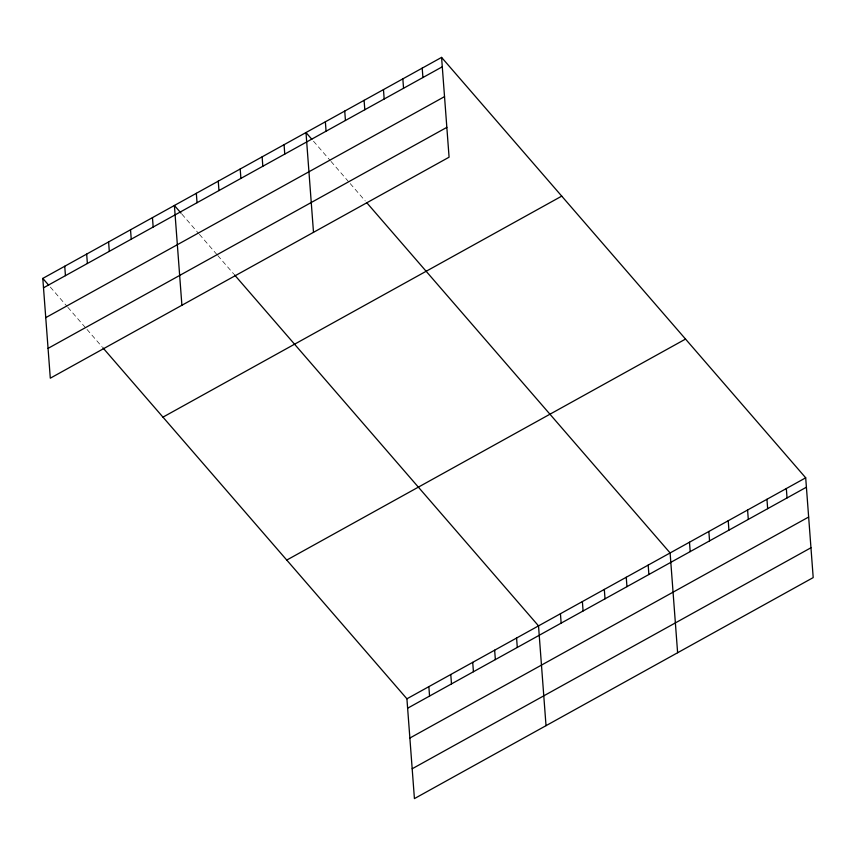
<?xml version="1.0" encoding="UTF-8"?>
<svg xmlns="http://www.w3.org/2000/svg" width="856" height="856" viewBox="0 0 856 856"><rect width="100%" height="100%" fill="white"/><g stroke="black" fill="none" stroke-linecap="round" stroke-linejoin="round"><path stroke-width="0.64" stroke-dasharray="4.28 3.21" d="M313.499 141.208L330.191 160.479M331.026 161.442L349.387 182.638M350.222 183.601L365.234 200.946M181.911 214.139L198.592 233.41M199.427 234.373L216.953 254.607M217.788 255.57L233.645 273.877M50.311 287.07L67.003 306.341M67.838 307.304L86.189 328.501M87.023 329.464L102.046 346.808"/><path stroke-width="1.28" d="M441.578 57.395L449.079 157.194L50.301 378.192L42.8 278.403L441.578 57.395L805.699 477.809L813.2 577.597L414.422 798.605L406.921 698.806L102.881 347.771M43.506 287.809L442.285 66.8M45.753 317.64L444.531 96.632M48.064 348.371L446.843 127.362M162.961 417.14L561.739 196.131M286.76 560.07L685.538 339.072M406.921 698.806L805.699 477.809M407.627 708.212L806.406 487.203M409.864 738.043L808.642 517.035M412.175 768.774L810.953 547.765M311.83 139.282L305.988 132.541L313.499 232.34M366.903 202.872L670.109 552.944L677.62 652.743M181.076 213.176L174.399 205.472L181.9 305.271M234.48 274.84L538.52 625.875L546.021 725.674M42.8 278.403L48.642 285.144M786.332 488.541L787.038 497.946M766.955 499.273L767.661 508.678M747.588 510.005L748.294 519.41M728.221 520.737L728.927 530.142M708.854 531.48L709.56 540.885M689.487 542.212L690.193 551.617M648.185 565.099L648.891 574.504M626.25 577.254L626.956 586.66M604.315 589.41L605.021 598.815M582.38 601.565L583.086 610.97M560.445 613.72L561.151 623.125M516.585 638.03L517.292 647.436M494.65 650.186L495.357 659.591M472.715 662.341L473.422 671.746M422.211 68.138L422.918 77.543M450.78 674.496L451.487 683.901M402.844 78.87L403.55 88.275M428.856 686.651L429.562 696.056M383.467 89.602L384.173 99.007M364.1 100.334L364.806 109.739M344.733 111.077L345.439 120.482M325.366 121.809L326.072 131.214M284.064 144.696L284.77 154.101M262.129 156.851L262.835 166.257M240.194 169.006L240.9 178.412M218.259 181.162L218.965 190.567M196.334 193.317L197.041 202.722M152.464 217.627L153.171 227.033M130.529 229.783L131.236 239.188M108.594 241.938L109.301 251.343M86.67 254.093L87.376 263.498M64.735 266.248L65.441 275.653"/></g></svg>
